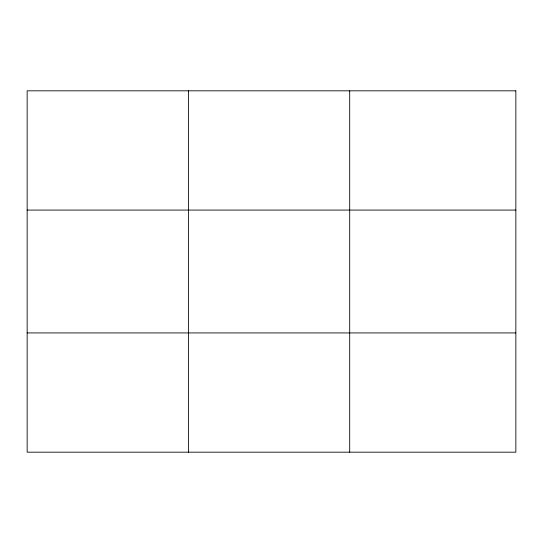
<?xml version="1.0" encoding="UTF-8"?>
<svg xmlns="http://www.w3.org/2000/svg" width="543" height="543" viewBox="0 0 543 543"><rect width="100%" height="100%" fill="white"/><g stroke="black" fill="none" stroke-linecap="round" stroke-linejoin="round"><path stroke-width="0.81" d="M188.421 452.176L188.421 90.824M349.692 452.176L349.692 90.824M27.15 210.073L515.85 210.073M27.15 332.927L515.85 332.927M515.85 90.824L515.85 452.176L27.15 452.176L27.15 90.824L515.85 90.824"/></g></svg>
